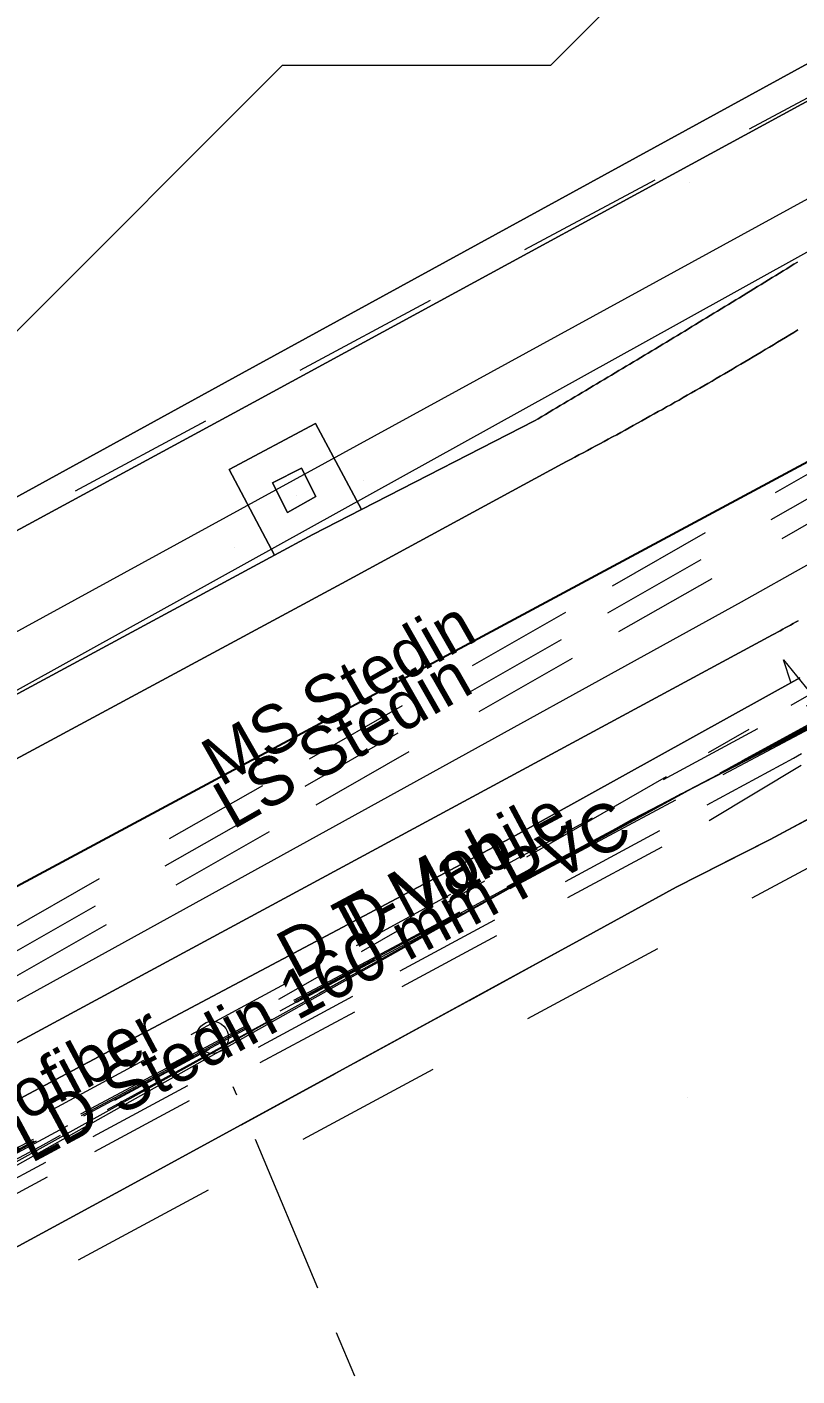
# Model space of a CAD drawing. Header units: metres. Extents: x 0 to 105485, y 0 to 425721.
# Drawn here: x 104867.75 to 104882.09, y 425348.09 to 425373.22 of the extents above; entities that cross this region are included whole.
import ezdxf
from ezdxf.enums import TextEntityAlignment as Align

# ---------------------------------------------------------------- set-up
doc = ezdxf.new("R2010")
doc.units = ezdxf.units.M
doc.header["$MEASUREMENT"] = 0
for name, pattern in [('IE-TERREINAFSCHEIDING_KUNSTMATIG-SO', [11, 4, -1, 4, -2]), ('KG-PERCEEL-SO', [19, 5.5, -4, 5.5, -4]), ('KL-GAS_LD-SO', [13, 4, -2, 4, -3]), ('KL-LS-SO', [13, 4, -2, 4, -3]), ('KL-MS-SO', [13, 4, -2, 4, -3]), ('KL-TELECOM-SO', [9, 7, -2]), ('RI-GWA-SO', [18.45, 6, -1.8, 1.75, -1.8, 1.75, -1.8, 1.75, -1.8])]:
    doc.linetypes.add(name, pattern=pattern)
for name, color, linetype, lineweight in [('B-OI-KL-DATA_MANTELBUIS-G', 90, 'Continuous', 18), ('B-OI-KL-DATA_TELECOM-G', 90, 'KL-TELECOM-SO', 18), ('B-OI-KL-DATA_TELECOM-T', 90, 'KL-TELECOM-SO', 18), ('B-OI-KL-ET_LS-G', 190, 'KL-LS-SO', 18), ('B-OI-KL-ET_LS-T', 190, 'KL-LS-SO', 18), ('B-OI-KL-ET_MS-G', 130, 'KL-MS-SO', 18), ('B-OI-KL-ET_MS-T', 130, 'KL-MS-SO', 18), ('B-OI-KL-GAS_LD-G', 50, 'KL-GAS_LD-SO', 18), ('B-OI-KL-GAS_LD-T', 50, 'KL-GAS_LD-SO', 18), ('B-OI-RI-GWA_RIOOLLEIDING-G', 30, 'RI-GWA-SO', 18), ('B-OI-RI-GWA_RIOOLPUT-S', 30, 'Continuous', 18), ('B-XX-GK-KADEMUUR-G', 150, 'Continuous', 18), ('B-XX-GR-BOOM-G', 90, 'Continuous', 13), ('B-XX-GR-GROENVOORZIENING-G', 80, 'Continuous', 18), ('B-XX-IE-MEUBILAIR-G', 7, 'Continuous', 18), ('B-XX-IE-TERREINAFSCHEIDING_KUNSTMATIG_HEKWERK-G', 20, 'IE-TERREINAFSCHEIDING_KUNSTMATIG-SO', 18), ('B-XX-KG-GRENS_PERCEEL-G', 150, 'KG-PERCEEL-SO', 18), ('B-XX-OG-GRENS-G', 7, 'Continuous', 18), ('B-XX-OG-WATER_HAVEN-G', 170, 'Continuous', 18), ('B-XX-VH-GESLOTENVERHARDING-G', 10, 'Continuous', 18), ('B-XX-VH-ONVERHARD_ZAND-G', 210, 'Continuous', 18), ('B-XX-VH-OPENVERHARDING_SIERBESTRATING-G', 90, 'Continuous', 18), ('B-XX-VH-OPENVERHARDING_STRAATBAKSTEEN-G', 90, 'Continuous', 18)]:
    doc.layers.add(name, color=color, linetype=linetype, lineweight=lineweight)
doc.layers.add('GIS-WEGVAKKEN', color=2, linetype='Continuous')

msp = doc.modelspace()

# ---------------------------------------------------------------- linework, layer by layer
at = {"layer": 'B-OI-KL-DATA_MANTELBUIS-G', "ltscale": 0.5, "flags": 128}
for points in [[(104889.74, 425375.83), (104886.63, 425372.39), (104863.37, 425359.67), (104862.1, 425358.96)], [(104799.24, 425314.63), (104804.63, 425319.9), (104805.54, 425320.8), (104806.81, 425322.05), (104826.88, 425336.93), (104833.47, 425341.63), (104860.36, 425356.88), (104879.85, 425367.68), (104886.06, 425371.12), (104886.73, 425371.56), (104887.37, 425372.04), (104887.96, 425372.58), (104888.51, 425373.16), (104889.01, 425373.79), (104889.46, 425374.45), (104889.97, 425375), (104890.45, 425375.52)], [(104812.76, 425301.85), (104815.59, 425308.8), (104822.61, 425326.1), (104823.15, 425327.13), (104823.76, 425328.12), (104824.45, 425329.06), (104825.2, 425329.94), (104828.64, 425333.31), (104829.36, 425333.83), (104831.12, 425334.98), (104840.75, 425340.34), (104852.76, 425346.92), (104881.06, 425362.51), (104882.32, 425363.22), (104895.92, 425373.18)], [(104906.97, 425368.44), (104906.94, 425368.4), (104906.17, 425367.3), (104902.22, 425361.65), (104892.71, 425362.61), (104891.59, 425362.75), (104890.46, 425362.8), (104889.33, 425362.74), (104888.21, 425362.58), (104887.11, 425362.33), (104886.03, 425361.98), (104884.99, 425361.54), (104879.01, 425358.45), (104839.67, 425336.35), (104828.03, 425328.9), (104823.01, 425323.59), (104820.31, 425317.24), (104815.59, 425308.8), (104813.34, 425304.79), (104811.19, 425305.22), (104807.76, 425306.58), (104806.41, 425307.11), (104802.64, 425308.61), (104802.64, 425308.61)], [(104955.92, 425337.19), (104953.9, 425335.95), (104952.85, 425337.34), (104951.84, 425338.45), (104949.13, 425341), (104939.62, 425345.23), (104905.19, 425360.06), (104900.81, 425361.6), (104898.82, 425361.94), (104894.86, 425362.37), (104892.82, 425362.47), (104890.76, 425362.46), (104888.65, 425362.25), (104884.63, 425361.18), (104882.66, 425360.36), (104879.12, 425358.51)], [(104879.12, 425358.51), (104849.06, 425341.82)]]:
    msp.add_lwpolyline(points, dxfattribs=at)
at = {"layer": 'B-OI-KL-DATA_TELECOM-G', "ltscale": 0.5, "flags": 128}
for points in [[(104804.18, 425279.81), (104805.36, 425284.85), (104807.82, 425293.82), (104809.06, 425296.35), (104810.51, 425301.27), (104813.02, 425308.39), (104817.82, 425317.66), (104822.44, 425323.78), (104824.53, 425326.02), (104831.18, 425331.11), (104842.74, 425338.79), (104851.73, 425343.72), (104867.99, 425352.37), (104872.6, 425354.9), (104886.84, 425362.72), (104890.36, 425364.46), (104892.8, 425364.99), (104895.12, 425364.84), (104895.55, 425364.92), (104895.84, 425365.16), (104899.86, 425371.49)], [(104804.18, 425279.81), (104805.36, 425284.85), (104807.82, 425293.82), (104809.06, 425296.35), (104810.51, 425301.27), (104813.02, 425308.39), (104817.82, 425317.66), (104822.44, 425323.78), (104824.53, 425326.02), (104831.18, 425331.11), (104842.74, 425338.79), (104851.73, 425343.72), (104867.99, 425352.37), (104872.6, 425354.9), (104886.84, 425362.72), (104890.36, 425364.46), (104892.8, 425364.99), (104895.12, 425364.84), (104895.55, 425364.92), (104895.84, 425365.16), (104899.86, 425371.49)], [(104804.01, 425279.84), (104806.5, 425291.1), (104807.3, 425293.8), (104808.8, 425296.2), (104809.5, 425300), (104818.8, 425318.8), (104821.3, 425324), (104828.1, 425329.1), (104839.1, 425335.4), (104845.3, 425339.9), (104848.7, 425342.3), (104887, 425362.7), (104896.3, 425365), (104900.8, 425371.09)], [(104804.01, 425279.84), (104806.5, 425291.1), (104807.3, 425293.8), (104808.8, 425296.2), (104809.5, 425300), (104818.8, 425318.8), (104821.3, 425324), (104828.1, 425329.1), (104839.1, 425335.4), (104848.7, 425342.3), (104887, 425362.7), (104896.3, 425365), (104900.8, 425371.09)], [(104804.01, 425279.84), (104806.5, 425291.1), (104807.3, 425293.8), (104808.8, 425296.2), (104809.5, 425300), (104818.8, 425318.8), (104821.3, 425324), (104828.1, 425329.1), (104839.1, 425335.4), (104845.3, 425339.9), (104848.7, 425342.3), (104864, 425350.4), (104887, 425362.7), (104896.3, 425365), (104900.8, 425371.09)], [(104804.01, 425279.84), (104806.5, 425291.1), (104807.3, 425293.8), (104808.8, 425296.2), (104809.5, 425300), (104818.8, 425318.8), (104821.3, 425324), (104828.1, 425329.1), (104839.1, 425335.4), (104848.7, 425342.3), (104887, 425362.7), (104896.3, 425365), (104900.8, 425371.09)], [(104804.01, 425279.84), (104806.5, 425291.1), (104807.3, 425293.8), (104808.8, 425296.2), (104809.5, 425300), (104818.8, 425318.8), (104821.3, 425324), (104828.1, 425329.1), (104839.1, 425335.4), (104845.3, 425339.9), (104848.7, 425342.3), (104887, 425362.7), (104896.3, 425365), (104900.8, 425371.09)], [(104804.01, 425279.84), (104806.5, 425291.1), (104807.3, 425293.8), (104808.8, 425296.2), (104809.5, 425300), (104818.8, 425318.8), (104821.3, 425324), (104828.1, 425329.1), (104839.1, 425335.4), (104845.3, 425339.9), (104848.7, 425342.3), (104887, 425362.7), (104896.3, 425365), (104900.8, 425371.09)], [(104803.97, 425279.84), (104806.49, 425291.07), (104807.32, 425293.83), (104808.78, 425296.25), (104809.54, 425299.97), (104818.8, 425318.83), (104821.33, 425323.99), (104828.08, 425329.1), (104839.11, 425335.4), (104845.31, 425339.89), (104848.66, 425342.26), (104863.96, 425350.36), (104887.03, 425362.66), (104897.07, 425364.83), (104901.01, 425371)], [(104804.01, 425279.84), (104806.5, 425291.1), (104807.3, 425293.8), (104808.8, 425296.2), (104809.5, 425300), (104818.8, 425318.8), (104821.3, 425324), (104828.1, 425329.1), (104839.1, 425335.4), (104845.3, 425339.9), (104848.7, 425342.3), (104864, 425350.4), (104887, 425362.7), (104897.1, 425364.8), (104901.05, 425370.98)]]:
    msp.add_lwpolyline(points, dxfattribs=at)
at = {"layer": 'B-OI-KL-ET_LS-G', "ltscale": 0.5, "flags": 128}
for points in [[(104830.92, 425334.84), (104837.22, 425338.5), (104856, 425349.41), (104892.42, 425370.22), (104893.63, 425370.96), (104894.8, 425371.76), (104895.93, 425372.62), (104896.37, 425372.98)], [(104831.12, 425334.5), (104856.2, 425349.06), (104891.84, 425369.42), (104892.56, 425369.83), (104893.81, 425370.59), (104895.02, 425371.41), (104896.18, 425372.29), (104896.79, 425372.81)], [(104866.34, 425351.13), (104882.03, 425359.6), (104882.2, 425359.7), (104882.38, 425359.79), (104881.84, 425361.43), (104882.94, 425360.08), (104884.26, 425360.67), (104884.99, 425360.95), (104885.73, 425361.2), (104886.48, 425361.43), (104887.23, 425361.64), (104887.99, 425361.82), (104888.76, 425361.97), (104889.53, 425362.1), (104890.31, 425362.21), (104891.09, 425362.29), (104891.87, 425362.34), (104892.65, 425362.37), (104893.43, 425362.37), (104894.22, 425362.35), (104895, 425362.3), (104895.78, 425362.23), (104896.56, 425362.13), (104896.86, 425364.19)], [(104832.96, 425332.55), (104833.17, 425332.84), (104833.42, 425333.11), (104833.69, 425333.36), (104833.98, 425333.58), (104834.13, 425333.67), (104839.57, 425337.1), (104841.23, 425338.42), (104842.06, 425338.85), (104852.72, 425344.32), (104854.22, 425345.11), (104854.71, 425345.36), (104858.07, 425347.12), (104860.53, 425348.45), (104867.12, 425352.01), (104871.21, 425354.22), (104881.73, 425359.91), (104882.69, 425360.38), (104883.67, 425360.82), (104884.67, 425361.21), (104885.68, 425361.56), (104886.71, 425361.86), (104887.76, 425362.11), (104888.81, 425362.32), (104889.87, 425362.48), (104890.94, 425362.6), (104892.02, 425362.66), (104893.1, 425362.68), (104894.17, 425362.65), (104895.25, 425362.58), (104896.32, 425362.45), (104897.39, 425362.28), (104898.44, 425362.07)]]:
    msp.add_lwpolyline(points, dxfattribs=at)
at = {"layer": 'B-OI-KL-ET_MS-G', "ltscale": 0.5, "flags": 128}
for points in [[(104831, 425335.35), (104855.81, 425349.77), (104892.08, 425370.48), (104893.31, 425371.23), (104894.5, 425372.04), (104895.65, 425372.91), (104895.95, 425373.17)], [(104803.6, 425279.89), (104805.35, 425287.62), (104806.49, 425292.52), (104808.32, 425300.04), (104809.07, 425302.57), (104809.8, 425304.57), (104810.57, 425306.47), (104812, 425309.57), (104812.87, 425311.4), (104813.7, 425313.07), (104814.65, 425314.59), (104815.44, 425316.07), (104816.9, 425318.47), (104817.91, 425320.08), (104819.04, 425321.71), (104820.74, 425323.79), (104825.81, 425329.51), (104838.75, 425338.35), (104840.32, 425338.42), (104856.21, 425346.57), (104881.54, 425360.25), (104884.85, 425361.72), (104886.47, 425362.24), (104888.99, 425362.81), (104890.74, 425363.04), (104893.57, 425363.16), (104895.55, 425363.04), (104897.04, 425362.85), (104902.96, 425361.12), (104904.2, 425360.65), (104904.34, 425360.63), (104904.47, 425360.67), (104904.58, 425360.74), (104904.66, 425360.86), (104907.35, 425368.28)]]:
    msp.add_lwpolyline(points, dxfattribs=at)
at = {"layer": 'B-OI-KL-GAS_LD-G', "ltscale": 0.5, "flags": 128}
msp.add_lwpolyline([(104812.11, 425307.81), (104812.31, 425308.46), (104812.51, 425308.94), (104813.88, 425312.29), (104816.01, 425315.61), (104817.41, 425317.45), (104818.8, 425319.28), (104821.97, 425323.25), (104823.4, 425325.27), (104824.73, 425326.96), (104826.81, 425328.92), (104828.96, 425330.54), (104831.18, 425330.59), (104832.72, 425331.63), (104832.98, 425331.81), (104837.71, 425335.01), (104842.63, 425338.12), (104846.54, 425340.42), (104846.88, 425340.6), (104846.91, 425340.61), (104855.24, 425344.89), (104859.1, 425346.96), (104865.94, 425350.63), (104880.12, 425358.24), (104884.73, 425361.01), (104887.04, 425362.05), (104887.69, 425362.26), (104889.19, 425362.65), (104890.39, 425362.88), (104893.17, 425363.02), (104895.97, 425362.66), (104899.71, 425361.77), (104905.72, 425359.66)], dxfattribs=at)
at = {"layer": 'B-OI-RI-GWA_RIOOLLEIDING-G', "ltscale": 0.5, "flags": 128}
for points in [[(104895.66, 425368.43), (104872.07, 425354.9)], [(104880.31, 425332.72), (104871.59, 425353.48)]]:
    msp.add_lwpolyline(points, dxfattribs=at)
at = {"layer": 'B-OI-RI-GWA_RIOOLPUT-S'}
msp.add_circle((104871.2, 425354.4), 0.3, dxfattribs=at)
at = {"layer": 'B-XX-GK-KADEMUUR-G', "ltscale": 0.5}
for points in [[(104888.052, 425375.621), (104883.225, 425373.05), (104871.754, 425366.77), (104860.147, 425360.4)], [(104860.384, 425359.952), (104871.973, 425366.233), (104883.533, 425372.516), (104888.376, 425375.252)]]:
    msp.add_lwpolyline(points, dxfattribs=at)
at = {"layer": 'B-XX-GR-BOOM-G', "color": 0, "true_color": 0x604a38}
for points in [[(104872.766, 425364.492, 2.47), (104872.766, 425364.492, 5.27)], [(104880.059, 425353.28, 2.914), (104880.059, 425353.28, 5.714)]]:
    msp.add_polyline3d(points, dxfattribs=at)
at = {"layer": 'B-XX-GR-GROENVOORZIENING-G', "ltscale": 0.5}
msp.add_lwpolyline([(104898.611, 425360.452), (104894.742, 425360.873), (104892.79, 425360.97), (104890.839, 425360.959), (104888.902, 425360.768), (104886.98, 425360.302), (104885.126, 425359.763), (104884.216, 425359.382), (104883.307, 425359.002), (104881.595, 425358.086), (104879.843, 425357.198), (104878.111, 425356.248), (104869.617, 425351.615), (104866.214, 425349.771)], dxfattribs=at)
at = {"layer": 'B-XX-IE-MEUBILAIR-G', "color": 0, "true_color": 0x604a38}
for points in [[(104880.098, 425370.321, 2.412), (104880.098, 425370.321, 3.912)], [(104874.022, 425364.77, 2.463), (104874.022, 425364.77, 5.463)], [(104871.621, 425363.519, 2.492), (104871.621, 425363.519, 5.492)], [(104881.595, 425358.086, 2.733), (104881.595, 425358.086, 5.733)], [(104879.843, 425357.198, 2.728), (104879.843, 425357.198, 5.728)], [(104878.111, 425356.248, 2.742), (104878.111, 425356.248, 5.742)], [(104876.412, 425355.32, 2.753), (104876.412, 425355.32, 5.753)], [(104874.715, 425354.392, 2.748), (104874.715, 425354.392, 5.748)], [(104869.21, 425354.117, 2.615), (104869.21, 425354.117, 4.115)], [(104873.016, 425353.464, 2.748), (104873.016, 425353.464, 5.748)], [(104871.318, 425352.536, 2.752), (104871.318, 425352.536, 5.752)], [(104869.617, 425351.615, 2.754), (104869.617, 425351.615, 5.754)], [(104867.915, 425350.693, 2.765), (104867.915, 425350.693, 5.765)]]:
    msp.add_polyline3d(points, dxfattribs=at)
at = {"layer": 'B-XX-IE-TERREINAFSCHEIDING_KUNSTMATIG_HEKWERK-G', "ltscale": 0.5, "flags": 128}
for points in [[(104900.76, 425360.087), (104898.611, 425360.452), (104894.742, 425360.873), (104892.79, 425360.97), (104890.839, 425360.959), (104888.902, 425360.768), (104886.98, 425360.302), (104885.126, 425359.763), (104884.216, 425359.382), (104883.307, 425359.002), (104881.595, 425358.086), (104879.843, 425357.198), (104878.111, 425356.248)], [(104869.617, 425351.615), (104878.111, 425356.248)], [(104869.617, 425351.615), (104866.214, 425349.771)]]:
    msp.add_lwpolyline(points, dxfattribs=at)
at = {"layer": 'B-XX-IE-TERREINAFSCHEIDING_KUNSTMATIG_HEKWERK-G', "color": 0, "ltscale": 0.5, "true_color": 0x8c7868}
for points in [[(104900.76, 425360.087, 2.733), (104898.611, 425360.452, 2.804), (104896.677, 425360.662, 2.814), (104894.742, 425360.873, 2.78), (104892.79, 425360.97, 2.762), (104890.839, 425360.959, 2.756), (104888.902, 425360.768, 2.737), (104886.98, 425360.302, 2.726), (104885.126, 425359.763, 2.71), (104884.216, 425359.382, 2.708), (104883.307, 425359.002, 2.71), (104881.595, 425358.086, 2.733), (104879.843, 425357.198, 2.728), (104878.111, 425356.248, 2.742)], [(104869.617, 425351.615, 2.754), (104871.74, 425352.773, 2.751), (104873.864, 425353.932, 2.746), (104875.988, 425355.09, 2.754), (104878.111, 425356.248, 2.742)], [(104869.617, 425351.615, 2.754), (104867.916, 425350.693, 2.765), (104866.214, 425349.771, 2.76)]]:
    msp.add_polyline3d(points, dxfattribs=at)
at = {"layer": 'B-XX-KG-GRENS_PERCEEL-G', "ltscale": 0.5, "flags": 128}
for points in [[(104800.173, 425322.245), (104812.813, 425332.586), (104829.721, 425343.786), (104866.88, 425363.631), (104886.387, 425374.096), (104910.596, 425401.24)], [(104852.163, 425332.006), (104852.36, 425333.089), (104846.957, 425334.24), (104848.052, 425339.321), (104853.31, 425338.262), (104854.075, 425342.396), (104894.37, 425364.047), (104895.449, 425369.921), (104914.527, 425357.252), (104956.374, 425338.678), (104958.097, 425335.972), (104956.128, 425329.207), (104954.311, 425322.734), (104952.84, 425316.888), (104951.846, 425313.21), (104951.473, 425310.275), (104950.285, 425293.415), (104950.047, 425292.861), (104949.493, 425292.227), (104948.621, 425291.594), (104947.592, 425291.119), (104946.879, 425290.169), (104946.008, 425288.665), (104945.136, 425286.845), (104943.869, 425284.945), (104941.968, 425283.045), (104940.305, 425281.699), (104937.929, 425280.433), (104935.552, 425279.641), (104933.018, 425279.245), (104916.796, 425281.135)]]:
    msp.add_lwpolyline(points, dxfattribs=at)
at = {"layer": 'B-XX-OG-GRENS-G'}
msp.add_polyline3d([(104887.5, 425427.5, 1.567), (104892.5, 425417.5, 1.162), (104897.5, 425412.5, 1.317), (104902.5, 425407.5, 0.997), (104902.5, 425397.5, 2.066), (104897.5, 425392.5, 1.45), (104887.5, 425382.5, 2.342), (104877.5, 425372.5, 2.399), (104872.5, 425372.5, 2.411), (104867.5, 425367.5, 2.396), (104857.5, 425362.5, 2.473), (104847.5, 425357.5, 2.528), (104837.5, 425352.5, 2.596), (104832.5, 425347.5, 2.651), (104822.5, 425342.5, 2.668), (104817.5, 425337.5, 2.711), (104807.5, 425332.5, 2.715), (104792.5, 425332.5, 2.764)], dxfattribs=at)
at = {"layer": 'B-XX-OG-WATER_HAVEN-G', "ltscale": 0.5}
msp.add_lwpolyline([(104860.147, 425360.4), (104871.754, 425366.77), (104883.225, 425373.05), (104888.052, 425375.621)], dxfattribs=at)
at = {"layer": 'B-XX-VH-GESLOTENVERHARDING-G', "ltscale": 0.5}
for points in [[(104873.979, 425364.232), (104873.124, 425365.836), (104871.512, 425364.978), (104872.358, 425363.382), (104873.07, 425363.766)], [(104872.323, 425364.727), (104872.858, 425365.002), (104873.129, 425364.477), (104872.602, 425364.178)]]:
    msp.add_lwpolyline(points, close=True, dxfattribs=at)
at = {"layer": 'B-XX-VH-ONVERHARD_ZAND-G', "ltscale": 0.5}
msp.add_lwpolyline([(104872.323, 425364.727), (104872.602, 425364.178), (104873.129, 425364.477), (104872.858, 425365.002)], close=True, dxfattribs=at)
at = {"layer": 'B-XX-VH-OPENVERHARDING_SIERBESTRATING-G', "ltscale": 0.5}
for points in [[(104882.107, 425367.577), (104882.032, 425367.53), (104881.956, 425367.484), (104881.88, 425367.438), (104881.805, 425367.392), (104881.729, 425367.346), (104881.653, 425367.301), (104881.577, 425367.255), (104881.501, 425367.209), (104881.425, 425367.164), (104881.349, 425367.118), (104881.273, 425367.073), (104881.197, 425367.028), (104881.121, 425366.982), (104881.044, 425366.937), (104880.968, 425366.892), (104880.892, 425366.847), (104880.815, 425366.803), (104880.739, 425366.758), (104880.662, 425366.713), (104880.586, 425366.669), (104880.509, 425366.624), (104880.432, 425366.58), (104880.356, 425366.535), (104880.279, 425366.491), (104880.202, 425366.447), (104880.125, 425366.403), (104880.048, 425366.359), (104879.971, 425366.315), (104879.894, 425366.271), (104879.817, 425366.228), (104879.74, 425366.184), (104879.663, 425366.141), (104879.585, 425366.097), (104879.508, 425366.054), (104879.431, 425366.011), (104879.353, 425365.967), (104879.276, 425365.924), (104879.199, 425365.881), (104879.121, 425365.839), (104879.043, 425365.796), (104878.966, 425365.753), (104878.888, 425365.71), (104878.81, 425365.668), (104878.733, 425365.625), (104878.655, 425365.583), (104878.577, 425365.541), (104878.499, 425365.499), (104878.421, 425365.457), (104878.343, 425365.415), (104878.265, 425365.373), (104878.187, 425365.331), (104878.109, 425365.289), (104878.03, 425365.248), (104877.952, 425365.206), (104877.874, 425365.165), (104877.795, 425365.123), (104877.717, 425365.082), (104877.717, 425365.082), (104873.613, 425362.851), (104862.025, 425356.616)], [(104867.314, 425354.17), (104876.356, 425359.051), (104881.635, 425361.897), (104881.635, 425361.897), (104881.683, 425361.923), (104881.731, 425361.949), (104881.779, 425361.975), (104881.827, 425362.001), (104881.875, 425362.027), (104881.923, 425362.053), (104881.971, 425362.08), (104882.019, 425362.106), (104882.067, 425362.132), (104882.115, 425362.159)]]:
    msp.add_lwpolyline(points, dxfattribs=at)
at = {"layer": 'B-XX-VH-OPENVERHARDING_STRAATBAKSTEEN-G', "ltscale": 0.5}
for points in [[(104888.376, 425375.252), (104883.533, 425372.516), (104871.973, 425366.233), (104860.384, 425359.952)], [(104882.104, 425368.841), (104882.036, 425368.799), (104881.968, 425368.758), (104881.9, 425368.716), (104881.833, 425368.674), (104881.765, 425368.633), (104881.697, 425368.591), (104881.629, 425368.55), (104881.562, 425368.508), (104881.494, 425368.466), (104881.426, 425368.425), (104881.358, 425368.383), (104881.29, 425368.342), (104881.222, 425368.3), (104881.155, 425368.259), (104881.087, 425368.217), (104881.019, 425368.176), (104880.951, 425368.135), (104880.883, 425368.093), (104880.815, 425368.052), (104880.747, 425368.01), (104880.679, 425367.969), (104880.611, 425367.928), (104880.543, 425367.886), (104880.476, 425367.845), (104880.408, 425367.804), (104880.34, 425367.763), (104880.272, 425367.721), (104880.204, 425367.68), (104880.136, 425367.639), (104880.068, 425367.598), (104880, 425367.556), (104879.932, 425367.515), (104879.863, 425367.474), (104879.795, 425367.433), (104879.727, 425367.392), (104879.659, 425367.351), (104879.591, 425367.31), (104879.523, 425367.269), (104879.455, 425367.227), (104879.387, 425367.186), (104879.319, 425367.145), (104879.251, 425367.104), (104879.183, 425367.063), (104879.114, 425367.022), (104879.046, 425366.981), (104878.978, 425366.941), (104878.91, 425366.9), (104878.842, 425366.859), (104878.773, 425366.818), (104878.705, 425366.777), (104878.637, 425366.736), (104878.569, 425366.695), (104878.501, 425366.654), (104878.432, 425366.614), (104878.364, 425366.573), (104878.296, 425366.532), (104878.227, 425366.491), (104878.159, 425366.451), (104878.091, 425366.41), (104878.023, 425366.369), (104877.954, 425366.328), (104877.886, 425366.288), (104877.818, 425366.247), (104877.749, 425366.206), (104877.681, 425366.166), (104877.612, 425366.125), (104877.544, 425366.085), (104877.476, 425366.044), (104877.407, 425366.004), (104877.339, 425365.963), (104877.27, 425365.923), (104877.202, 425365.882), (104877.202, 425365.882), (104873.979, 425364.232), (104873.07, 425363.766), (104872.358, 425363.382), (104862.34, 425357.982)], [(104862.34, 425357.982), (104872.358, 425363.382), (104871.512, 425364.978), (104873.124, 425365.836), (104873.979, 425364.232), (104877.202, 425365.882), (104877.202, 425365.882), (104877.27, 425365.923), (104877.339, 425365.963), (104877.407, 425366.004), (104877.476, 425366.044), (104877.544, 425366.085), (104877.612, 425366.125), (104877.681, 425366.166), (104877.749, 425366.206), (104877.818, 425366.247), (104877.886, 425366.288), (104877.954, 425366.328), (104878.023, 425366.369), (104878.091, 425366.41), (104878.159, 425366.451), (104878.227, 425366.491), (104878.296, 425366.532), (104878.364, 425366.573), (104878.432, 425366.614), (104878.501, 425366.654), (104878.569, 425366.695), (104878.637, 425366.736), (104878.705, 425366.777), (104878.773, 425366.818), (104878.842, 425366.859), (104878.91, 425366.9), (104878.978, 425366.941), (104879.046, 425366.981), (104879.114, 425367.022), (104879.183, 425367.063), (104879.251, 425367.104), (104879.319, 425367.145), (104879.387, 425367.186), (104879.455, 425367.227), (104879.523, 425367.269), (104879.591, 425367.31), (104879.659, 425367.351), (104879.727, 425367.392), (104879.795, 425367.433), (104879.863, 425367.474), (104879.932, 425367.515), (104880, 425367.556), (104880.068, 425367.598), (104880.136, 425367.639), (104880.204, 425367.68), (104880.272, 425367.721), (104880.34, 425367.763), (104880.408, 425367.804), (104880.476, 425367.845), (104880.543, 425367.886), (104880.611, 425367.928), (104880.679, 425367.969), (104880.747, 425368.01), (104880.815, 425368.052), (104880.883, 425368.093), (104880.951, 425368.135), (104881.019, 425368.176), (104881.087, 425368.217), (104881.155, 425368.259), (104881.222, 425368.3), (104881.29, 425368.342), (104881.358, 425368.383), (104881.426, 425368.425), (104881.494, 425368.466), (104881.562, 425368.508), (104881.629, 425368.55), (104881.697, 425368.591), (104881.765, 425368.633), (104881.833, 425368.674), (104881.9, 425368.716), (104881.968, 425368.758), (104882.036, 425368.799), (104882.104, 425368.841)], [(104862.025, 425356.616), (104873.613, 425362.851), (104877.717, 425365.082), (104877.717, 425365.082), (104877.795, 425365.123), (104877.874, 425365.165), (104877.952, 425365.206), (104878.03, 425365.248), (104878.109, 425365.289), (104878.187, 425365.331), (104878.265, 425365.373), (104878.343, 425365.415), (104878.421, 425365.457), (104878.499, 425365.499), (104878.577, 425365.541), (104878.655, 425365.583), (104878.733, 425365.625), (104878.81, 425365.668), (104878.888, 425365.71), (104878.966, 425365.753), (104879.043, 425365.796), (104879.121, 425365.839), (104879.199, 425365.881), (104879.276, 425365.924), (104879.353, 425365.967), (104879.431, 425366.011), (104879.508, 425366.054), (104879.585, 425366.097), (104879.663, 425366.141), (104879.74, 425366.184), (104879.817, 425366.228), (104879.894, 425366.271), (104879.971, 425366.315), (104880.048, 425366.359), (104880.125, 425366.403), (104880.202, 425366.447), (104880.279, 425366.491), (104880.356, 425366.535), (104880.432, 425366.58), (104880.509, 425366.624), (104880.586, 425366.669), (104880.662, 425366.713), (104880.739, 425366.758), (104880.815, 425366.803), (104880.892, 425366.847), (104880.968, 425366.892), (104881.044, 425366.937), (104881.121, 425366.982), (104881.197, 425367.028), (104881.273, 425367.073), (104881.349, 425367.118), (104881.425, 425367.164), (104881.501, 425367.209), (104881.577, 425367.255), (104881.653, 425367.301), (104881.729, 425367.346), (104881.805, 425367.392), (104881.88, 425367.438), (104881.956, 425367.484), (104882.032, 425367.53), (104882.107, 425367.577)], [(104882.115, 425362.159), (104882.067, 425362.132), (104882.019, 425362.106), (104881.971, 425362.08), (104881.923, 425362.053), (104881.875, 425362.027), (104881.827, 425362.001), (104881.779, 425361.975), (104881.731, 425361.949), (104881.683, 425361.923), (104881.635, 425361.897), (104881.635, 425361.897), (104876.356, 425359.051), (104867.314, 425354.17)], [(104882.146, 425361.097), (104876.849, 425358.161), (104867.782, 425353.35), (104858.697, 425348.428)], [(104858.697, 425348.428), (104867.782, 425353.35), (104876.849, 425358.161), (104882.146, 425361.097)], [(104866.214, 425349.771), (104869.617, 425351.615), (104878.111, 425356.248), (104879.843, 425357.198), (104881.595, 425358.086), (104883.307, 425359.002), (104884.216, 425359.382), (104885.126, 425359.763), (104886.98, 425360.302), (104888.902, 425360.768), (104890.839, 425360.959), (104892.79, 425360.97), (104894.742, 425360.873), (104898.611, 425360.452)]]:
    msp.add_lwpolyline(points, dxfattribs=at)
at = {"layer": 'GIS-WEGVAKKEN'}
msp.add_lwpolyline([(104814.218, 425323.908), (104821.95, 425329.53), (104826.64, 425333.64), (104830.53, 425336.36), (104837.17, 425340.62), (104841.27, 425343.01), (104849.61, 425347.59), (104883.14, 425365.58), (104891.76, 425370.84), (104894.781, 425373.736)], dxfattribs=at)

# ---------------------------------------------------------------- texts
at = {"layer": 'B-OI-KL-DATA_TELECOM-T'}
for s, rotation, p in [('D T-Mobile', 28.1371, (104875.118, 425357.264)), ('D Van', 28.0648, (104875.114, 425357.225)), ('D Eurofiber', 28.0414, (104867.469, 425353.215))]:
    msp.add_text(s, height=0.9, rotation=rotation, dxfattribs=at).set_placement(p, align=Align.MIDDLE_CENTER)
at = {"layer": 'B-OI-KL-ET_LS-T'}
msp.add_text('LS Stedin', height=0.9, rotation=29.738, dxfattribs=at).set_placement((104873.618, 425359.943), align=Align.MIDDLE_CENTER)
at = {"layer": 'B-OI-KL-ET_MS-T'}
msp.add_text('MS Stedin', height=0.9, rotation=29.7262, dxfattribs=at).set_placement((104873.543, 425360.828), align=Align.MIDDLE_CENTER)
at = {"layer": 'B-OI-KL-GAS_LD-T'}
msp.add_text('G-LD Stedin 160 mm PVC', height=0.9, rotation=28.2212, dxfattribs=at).set_placement((104872.647, 425355.149), align=Align.MIDDLE_CENTER)

doc.saveas('drawing.dxf')
